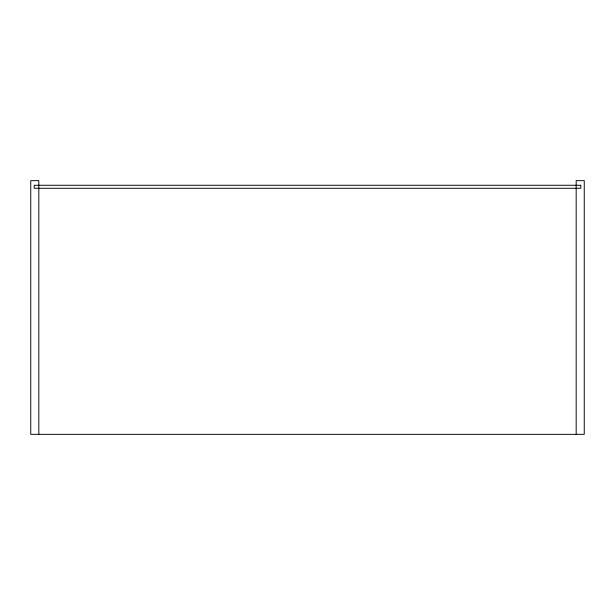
<?xml version="1.0" encoding="UTF-8"?>
<svg xmlns="http://www.w3.org/2000/svg" width="615" height="615" viewBox="0 0 615 615"><rect width="100%" height="100%" fill="white"/><g stroke="black" fill="none" stroke-linecap="round" stroke-linejoin="round"><path stroke-width="0.92" d="M576.178 434.344L576.178 180.656L584.25 180.656L584.25 434.344L30.75 434.344L30.75 180.656L38.822 180.656L38.822 434.344M580.791 185.269L34.209 185.269L34.209 188.267L580.791 188.267L580.791 185.269"/></g></svg>
